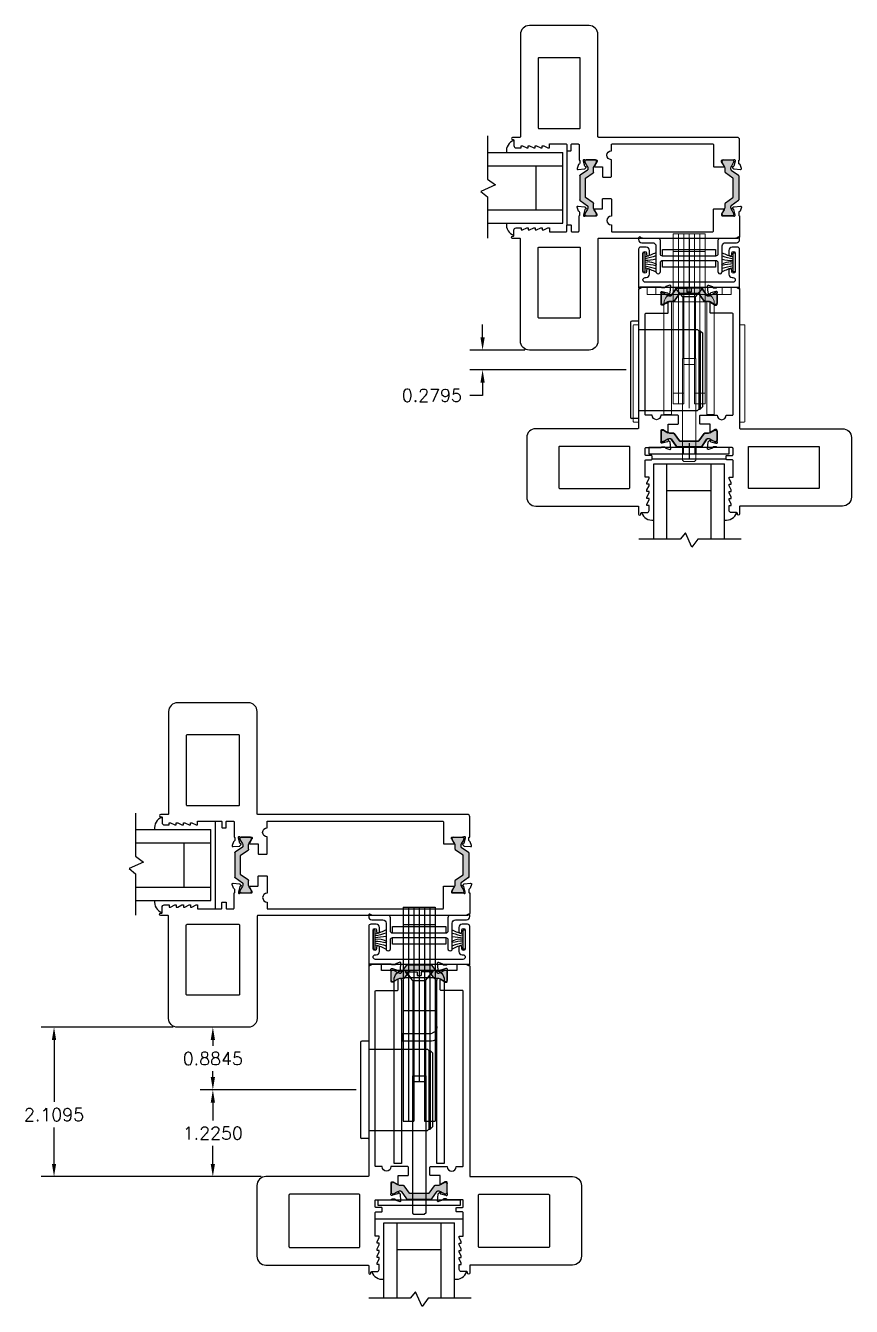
# Model space of a CAD drawing. Extents: x -60 to 43, y -8 to 33.
# Drawn here: x -59.62 to -47.96, y -3.72 to 14.36 of the extents above; entities that cross this region are included whole.
import ezdxf

# ---------------------------------------------------------------- set-up
doc = ezdxf.new("R2010")
doc.units = 0
doc.header["$LTSCALE"] = 0.25
doc.header["$MEASUREMENT"] = 0
doc.layers.get('0').update_dxf_attribs({"linetype": 'CONTINUOUS'})
doc.layers.get('DEFPOINTS').update_dxf_attribs({"color": 1, "linetype": 'CONTINUOUS'})
for name, color, linetype in [('GLASS-VINYL', 7, 'CONTINUOUS'), ('Hardware', 7, 'CONTINUOUS'), ('I-STRUT', 7, 'CONTINUOUS'), ('SEAL', 7, 'CONTINUOUS'), ('TRACK', 7, 'CONTINUOUS'), ('VENT', 5, 'CONTINUOUS')]:
    doc.layers.add(name, color=color, linetype=linetype)
doc.styles.get("Standard").update_dxf_attribs({"font": 'simplex.shx'})
doc.dimstyles.get("Standard").update_dxf_attribs({"dimtxt": 0.18, "dimasz": 0.18, "dimexe": 0.18, "dimexo": 0.0625, "dimgap": 0.09, "dimtad": 0, "dimtih": 1, "dimtoh": 1, "dimdec": 4, "dimzin": 0, "dimdsep": 46, "dimtxsty": 'Standard', "dimcen": 0.09, "dimadec": 0, "dimazin": 0, "dimtfac": 1, "dimtdec": 4, "dimtofl": 0, "dimtmove": 0, "dimatfit": 3, "dimfxl": 0, "dimtolj": 1, "dimtzin": 0, "dimarcsym": 0})

# ---------------------------------------------------------------- blocks, each defined once
blk = doc.blocks.new('*U63')
for centre, radius, start, end in [((-0.303, 1.135), 1.112, 287.4409, 295.9325), ((-0.19, 1.188), 1.16, 280.9256, 288.7507), ((-0.031, 1.124), 1.102, 273.1709, 281.1969), ((-0.031, -1.124), 1.102, 78.8031, 86.8291), ((-0.19, -1.188), 1.16, 71.2493, 79.0744), ((-0.303, -1.135), 1.112, 64.0675, 72.5591)]:
    blk.add_arc(centre, radius, start, end)
at = {"layer": 'SEAL'}
blk.add_lwpolyline([(0, -0.135), (0, 0.135), (0.03, 0.135), (0.03, -0.135)], close=True, dxfattribs=at)
at = {"layer": 'SEAL', "const_width": 0.015}
blk.add_lwpolyline([(0.03, 0, 0.219791), (0.196, 0.034)], format="xyb", dxfattribs=at)
at = {"flags": 9}
for tag, p in [('MANUFACTURER_PART_#', (0, -0.199)), ('FLEETWOOD_PART_#', (-0.001, -0.249))]:
    blk.add_attdef(tag, p, '', height=0.0312, dxfattribs=at)
blk = doc.blocks.new('24889_20mmX6mm_Std_I-Strut')
at = {"layer": 'I-STRUT'}
h = blk.add_hatch(color=256, dxfattribs=at)
h.dxf.hatch_style = 1
h.paths.add_polyline_path([(0.252, 0.109, -0.103471), (0.256, 0.112, -0.13774), (0.262, 0.114), (0.276, 0.114, -0.131652), (0.299, 0.108), (0.362, 0.072, 0.131652), (0.366, 0.071), (0.378, 0.071, 0.414214), (0.394, 0.087), (0.394, 0.22, 0.414214), (0.378, 0.236), (0.366, 0.236, 0.131652), (0.362, 0.235), (0.299, 0.199, -0.131652), (0.276, 0.193), (0.221, 0.193, 0.244698), (0.211, 0.188), (0.137, 0.082, -0.244698), (0.131, 0.079), (-0.131, 0.079, -0.244698), (-0.137, 0.082), (-0.211, 0.188, 0.244698), (-0.221, 0.193), (-0.276, 0.193, -0.131652), (-0.299, 0.199), (-0.323, 0.213), (-0.362, 0.235, 0.131652), (-0.366, 0.236), (-0.378, 0.236, 0.414214), (-0.394, 0.22), (-0.394, 0.087, 0.414214), (-0.378, 0.071), (-0.366, 0.071, 0.131652), (-0.362, 0.072), (-0.323, 0.094), (-0.299, 0.108, -0.131652), (-0.276, 0.114), (-0.262, 0.114, -0.244698), (-0.252, 0.109), (-0.179, 0.005, 0.244698), (-0.17, 0), (0.17, 0, 0.244698), (0.179, 0.005)])
for p, q in [((-0.394, 0.087), (-0.394, 0.22)), ((-0.378, 0.236), (-0.366, 0.236)), ((-0.362, 0.235), (-0.323, 0.213)), ((-0.323, 0.213), (-0.299, 0.199)), ((-0.276, 0.193), (-0.221, 0.193)), ((-0.211, 0.188), (-0.137, 0.082)), ((0.137, 0.082), (0.211, 0.188)), ((0.221, 0.193), (0.276, 0.193)), ((0.299, 0.199), (0.362, 0.235)), ((0.366, 0.236), (0.378, 0.236)), ((0.394, 0.22), (0.394, 0.087)), ((-0.366, 0.071), (-0.378, 0.071)), ((-0.323, 0.094), (-0.362, 0.072)), ((-0.299, 0.108), (-0.323, 0.094)), ((-0.262, 0.114), (-0.276, 0.114)), ((-0.179, 0.005), (-0.252, 0.109)), ((0.17, 0), (-0.17, 0)), ((-0.131, 0.079), (0.131, 0.079)), ((0.252, 0.109), (0.179, 0.005)), ((0.276, 0.114), (0.262, 0.114)), ((0.362, 0.072), (0.299, 0.108)), ((0.378, 0.071), (0.366, 0.071))]:
    blk.add_line(p, q, dxfattribs=at)
for centre, radius, start, end in [((-0.378, 0.22), 0.0157, 90, 180), ((-0.366, 0.228), 0.00827, 60, 90), ((-0.276, 0.24), 0.0472, 240, 270), ((-0.221, 0.181), 0.0118, 35, 90), ((0.221, 0.181), 0.0118, 90, 145), ((0.276, 0.24), 0.0472, 270, 300), ((0.366, 0.228), 0.00827, 90, 120), ((0.378, 0.22), 0.0157, 360, 90), ((-0.378, 0.087), 0.0157, 180, 270), ((-0.366, 0.079), 0.00827, 270, 300), ((-0.276, 0.067), 0.0472, 90, 120), ((-0.262, 0.102), 0.0118, 35, 90), ((-0.17, 0.012), 0.0118, 215, 270), ((-0.131, 0.087), 0.00787, 215, 270), ((0.131, 0.087), 0.00787, 270, 325), ((0.17, 0.012), 0.0118, 270, 325), ((0.262, 0.102), 0.0118, 121.3703, 145), ((0.262, 0.102), 0.0118, 90, 121.3703), ((0.276, 0.067), 0.0472, 60, 90), ((0.366, 0.079), 0.00827, 240, 270), ((0.378, 0.087), 0.0157, 270, 360)]:
    blk.add_arc(centre, radius, start, end, dxfattribs=at)
blk = doc.blocks.new('3779-1_HP-T_Archetype_Narrow_Lock_Stile_Component-1')
for points in [[(2.968, -1.753, 0.414214), (3.093, -1.628), (3.093, -0.185, -0.414214), (3.103, -0.175), (3.205, -0.175, 1), (3.205, -0.143), (3.195, -0.143, -0.414214), (3.185, -0.133), (3.185, -0.058, 0.414214), (3.154, -0.027), (3.085, -0.027), (3.085, -0.057), (3.065, -0.057), (3.005, -0.027), (2.985, -0.027), (2.985, -0.057), (2.965, -0.057), (2.905, -0.027), (2.885, -0.027), (2.885, -0.057), (2.865, -0.057), (2.805, -0.027), (2.785, -0.027), (2.785, -0.057), (2.765, -0.057), (2.705, -0.027), (2.685, -0.027), (2.685, -0.082), (2.449, -0.082, -0.414214), (2.439, -0.072), (2.439, 0.005, 0.414214), (2.429, 0.015), (2.387, 0.015, 0.414214), (2.377, 0.005), (2.377, -0.072, -0.414214), (2.367, -0.082), (2.277, -0.082, -0.414214), (2.267, -0.072), (2.267, 0.144, -0.414214), (2.255, 0.155), (2.255, 0.19, -0.359508), (2.265, 0.202, 0.263725), (2.274, 0.209), (2.293, 0.264), (2.293, 0.264, 0.548619), (2.281, 0.279), (2.19, 0.271, 0.176327), (2.183, 0.268), (2.169, 0.254, 0.57735), (2.172, 0.241), (2.176, 0.24, -0.267949), (2.185, 0.232), (2.204, 0.159, -0.065543), (2.204, 0.156), (2.204, 0.148, -0.6885), (2.184, 0.14, 0.213422), (2.175, 0.144), (2.023, 0.144, -0.414214), (2.011, 0.155), (2.011, 0.164, -0.137872), (2.013, 0.17), (2.049, 0.229, 0.585524), (2.042, 0.241), (1.94, 0.241, -0.414214), (1.935, 0.246), (1.935, 0.377, 0.414214), (1.925, 0.387), (1.82, 0.387, 0.414214), (1.81, 0.377), (1.81, 0.14, -1), (1.81, 0.015), (1.81, -0.072, -0.414214), (1.8, -0.082), (0.38, -0.082, -0.406968), (0.37, -0.072), (0.37, 0.231, 0.414214), (0.36, 0.241), (0.225, 0.241, 0.585524), (0.218, 0.229), (0.254, 0.17, -0.137872), (0.256, 0.164), (0.256, 0.155, -0.414214), (0.244, 0.144), (0.092, 0.144, 0.213422), (0.083, 0.14, -0.6885), (0.063, 0.148), (0.063, 0.156, -0.065543), (0.063, 0.159), (0.082, 0.232, -0.267949), (0.091, 0.24), (0.095, 0.241, 0.57735), (0.098, 0.254), (0.084, 0.268, 0.176327), (0.077, 0.271), (-0.014, 0.279, 0.548619), (-0.026, 0.264), (-0.026, 0.264), (-0.007, 0.209, 0.263725), (0.002, 0.202, -0.359508), (0.012, 0.19), (0.012, 0.155, -0.414214), (0, 0.144), (0, -0.144, 0.414214), (0.031, -0.175), (1.99, -0.175, -0.414214), (2, -0.185), (2, -1.628, 0.414214), (2.125, -1.753)], [(2.25, -0.31), (2.25, -1.29, 0.414214), (2.26, -1.3), (2.833, -1.3, 0.414214), (2.843, -1.29), (2.843, -0.31, 0.414214), (2.833, -0.3), (2.26, -0.3, 0.414214)]]:
    blk.add_lwpolyline(points, format="xyb", close=True)
blk = doc.blocks.new('3779-HP2-T-Archetype_Narrow_Lock_Stile')
at = {"xscale": -1, "rotation": 180}
blk.add_blockref('3779-1_HP-T_Archetype_Narrow_Lock_Stile_Component-1', (0.058, 0.538), dxfattribs=at)
blk.add_blockref('3779-1_HP-T_Archetype_Narrow_Lock_Stile_Component-1', (0.058, -0.538))
at = {"layer": 'I-STRUT', "rotation": 270}
blk.add_blockref('24889_20mmX6mm_Std_I-Strut', (0.07, 0), dxfattribs=at)
at = {"layer": 'I-STRUT', "xscale": -1, "rotation": 90}
blk.add_blockref('24889_20mmX6mm_Std_I-Strut', (2.313, 0), dxfattribs=at)
blk = doc.blocks.new('HP2-T-Archetype-Narrow-Lock-Stile')
at = {"color": 7, "linetype": 'Continuous', "lineweight": 15}
for p, q in [((0.806, 0.778), (0.806, 0.723)), ((0.931, 0.788), (0.816, 0.788)), ((2.056, 0.788), (0.931, 0.788)), ((2.171, 0.788), (2.056, 0.788)), ((2.181, 0.778), (2.181, 0.723)), ((0.273, 0.594), (0.378, 0.594)), ((0.273, 0.469), (0.273, 0.594)), ((0.378, 0.594), (0.378, 0.469)), ((0.378, 0.469), (0.273, 0.469)), ((0.273, -0.469), (0.273, 0.469)), ((0.378, -0.469), (0.378, 0.469)), ((-0.479, 0.225), (-0.479, -0.225)), ((-0.479, 0.225), (1.921, 0.225)), ((-0.229, -0.225), (-0.229, 0.225)), ((0.483, -0.237), (0.483, 0.236)), ((2.073, 0.355), (0.497, 0.355)), ((0.497, 0.25), (2.073, 0.25)), ((2.059, 0.25), (1.659, 0.25)), ((1.771, 0.225), (1.771, 0.075)), ((1.921, 0.225), (1.921, 0.075)), ((2.073, 0.25), (2.073, 0.355)), ((1.921, 0.15), (-0.479, 0.15)), ((1.921, 0.075), (-0.479, 0.075)), ((0.412, 0.089), (1.282, 0.089)), ((1.369, 0.075), (1.369, -0.075)), ((1.369, 0), (-0.479, 0)), ((-0.479, -0.075), (1.921, -0.075)), ((-0.479, -0.15), (1.921, -0.15)), ((0.019, 0), (1.985, 0)), ((0.412, -0.089), (1.282, -0.089)), ((1.771, -0.075), (1.771, -0.225)), ((1.921, -0.075), (1.921, -0.225)), ((1.921, -0.225), (-0.479, -0.225)), ((2.073, -0.25), (0.497, -0.25)), ((0.497, -0.355), (2.073, -0.355)), ((2.059, -0.25), (1.659, -0.25)), ((2.073, -0.25), (2.073, -0.355)), ((0.273, -0.469), (0.378, -0.469)), ((0.273, -0.594), (0.273, -0.469)), ((0.378, -0.469), (0.378, -0.594)), ((0.378, -0.594), (0.273, -0.594)), ((0.806, -0.778), (0.806, -0.723)), ((2.181, -0.778), (2.181, -0.723)), ((0.931, -0.788), (0.816, -0.788)), ((2.056, -0.788), (0.931, -0.788)), ((2.171, -0.788), (2.056, -0.788))]:
    blk.add_line(p, q, dxfattribs=at)
at = {"color": 7, "ltscale": 0.5}
for p, q in [((0.366, 0.125), (0.273, 0.205)), ((2.54, 0.095), (2.63, 0.095)), ((2.555, 0.08), (2.54, 0.095)), ((2.615, 0.08), (2.555, 0.08)), ((2.615, 0.08), (2.63, 0.095)), ((0.273, -0.206), (0.366, -0.125)), ((2.54, -0.095), (2.555, -0.08)), ((2.54, -0.095), (2.63, -0.095)), ((2.555, -0.08), (2.615, -0.08)), ((2.63, -0.095), (2.615, -0.08))]:
    blk.add_line(p, q, dxfattribs=at)
at = {"color": 7}
for p, q in [((0.412, 0.089), (0.291, 0.192)), ((0.291, 0.192), (0.291, 0.03)), ((0.291, 0.03), (0.344, 0.03)), ((0.344, -0.03), (0.344, 0.03)), ((0.412, -0.089), (0.412, 0.089)), ((-0.414, 0), (0.273, 0)), ((0.291, -0.193), (0.291, -0.03)), ((0.291, -0.03), (0.344, -0.03)), ((0.412, -0.089), (0.291, -0.193))]:
    blk.add_line(p, q, dxfattribs=at)
at = {"color": 7, "ltscale": 0.3}
blk.add_line((2.48, 0), (2.69, 0), dxfattribs=at)
at = {"color": 7}
blk.add_lwpolyline([(2.54, 0.568), (2.63, 0.568), (2.63, -0.568), (2.54, -0.568)], close=True, dxfattribs=at)
at = {"color": 7, "linetype": 'Continuous', "lineweight": 15}
blk.add_lwpolyline([(2.717, -0.093), (1.282, -0.093), (1.282, 0.093), (2.717, 0.093), (2.735, 0.075), (2.735, -0.075)], close=True, dxfattribs=at)
for centre, radius, start, end in [((0.816, 0.778), 0.01, 90, 180), ((2.171, 0.778), 0.01, 0, 90), ((0.816, 0.723), 0.01, 180, 270), ((2.171, 0.723), 0.01, 270, 0), ((0.497, 0.236), 0.118, 90, 180), ((0.497, 0.236), 0.0135, 90, 180), ((0.497, -0.237), 0.119, 180, 270), ((0.497, -0.237), 0.0135, 180, 270), ((0.816, -0.723), 0.01, 90, 180), ((2.171, -0.723), 0.01, 0, 90), ((0.816, -0.778), 0.01, 180, 270), ((2.171, -0.778), 0.01, 270, 0)]:
    blk.add_arc(centre, radius, start, end, dxfattribs=at)
blk.add_blockref('3779-HP2-T-Archetype_Narrow_Lock_Stile', (0.216, 0))
at = {"layer": 'I-STRUT', "xscale": -1, "rotation": 270}
blk.add_blockref('24889_20mmX6mm_Std_I-Strut', (0.285, 0), dxfattribs=at)
at = {"layer": 'I-STRUT', "rotation": 90.00000000000001}
blk.add_blockref('24889_20mmX6mm_Std_I-Strut', (2.528, 0), dxfattribs=at)
blk = doc.blocks.new('Archetype_Latch_Thermal')
at = {"layer": 'Hardware'}
for p, q in [((-0.815, 0.225), (2.204, 0.225)), ((-0.815, 0.225), (-0.815, -0.225)), ((-0.565, -0.225), (-0.565, 0.225)), ((0.096, 0.193), (0.096, 0.03)), ((0.217, 0.089), (0.096, 0.193)), ((0.183, -0.22), (0.183, 0.22)), ((2.803, 0.355), (0.213, 0.355)), ((0.213, 0.25), (2.803, 0.25)), ((0.647, -0.225), (0.647, 0.225)), ((1.078, 0.235), (0.973, 0.235)), ((0.973, -0.145), (0.973, 0.235)), ((1.078, -0.145), (1.078, 0.235)), ((2.204, 0.225), (2.204, 0.075)), ((2.803, 0.25), (2.803, 0.355)), ((-0.815, 0.15), (2.204, 0.15)), ((-0.815, 0.075), (2.204, 0.075)), ((-0.815, 0), (1.652, 0)), ((0.096, 0.03), (0.149, 0.03)), ((0.149, 0.03), (0.149, -0.03)), ((0.217, 0.089), (1.565, 0.089)), ((0.217, 0.089), (0.217, -0.089)), ((1.565, 0.093), (3.503, 0.093)), ((1.565, 0.093), (1.565, -0.093)), ((1.652, -0.075), (1.652, 0.075)), ((3.503, 0.093), (3.521, 0.075)), ((3.521, 0.075), (3.521, -0.075)), ((-0.815, -0.075), (2.204, -0.075)), ((-0.815, -0.15), (2.204, -0.15)), ((0.096, -0.192), (0.096, -0.03)), ((0.096, -0.03), (0.149, -0.03)), ((0.217, -0.089), (0.096, -0.192)), ((0.217, -0.089), (1.565, -0.089)), ((1.565, -0.093), (3.503, -0.093)), ((2.204, -0.075), (2.204, -0.225)), ((3.503, -0.093), (3.521, -0.075)), ((-0.815, -0.225), (2.204, -0.225)), ((2.803, -0.25), (0.213, -0.25)), ((0.213, -0.355), (2.803, -0.355)), ((2.803, -0.355), (2.803, -0.25))]:
    blk.add_line(p, q, dxfattribs=at)
at = {"layer": 'Hardware', "ltscale": 0.5}
for p, q in [((0.078, 0.206), (0.171, 0.125)), ((0.171, -0.125), (0.078, -0.205))]:
    blk.add_line(p, q, dxfattribs=at)
at = {"layer": 'Hardware', "ltscale": 0.3}
blk.add_line((0.217, 0), (0.852, 0), dxfattribs=at)
at = {"layer": 'Hardware'}
for points in [[(3.315, -0.58), (3.395, -0.58), (3.395, 0.58), (3.315, 0.58)], [(0.078, 0.531), (-0.012, 0.531), (-0.012, -0.531), (0.078, -0.531)]]:
    blk.add_lwpolyline(points, close=True, dxfattribs=at)
for centre, radius, start, end in [((0.213, 0.22), 0.135, 90, 180), ((0.213, 0.22), 0.03, 90, 180), ((0.868, -0.145), 0.105, 270, 360), ((0.868, -0.145), 0.21, 330, 360), ((0.213, -0.22), 0.135, 180, 270), ((0.213, -0.22), 0.03, 180, 270)]:
    blk.add_arc(centre, radius, start, end, dxfattribs=at)
blk = doc.blocks.new('HP2-T-Archetype-Lock-Stile')
for points in [[(4.398, 2.291, -0.414214), (4.523, 2.166), (4.523, 0.723, 0.414214), (4.533, 0.713), (4.635, 0.713, -1), (4.635, 0.681), (4.625, 0.681, 0.414214), (4.615, 0.671), (4.615, 0.596, -0.414214), (4.584, 0.565), (4.515, 0.565), (4.515, 0.595), (4.495, 0.595), (4.435, 0.565), (4.415, 0.565), (4.415, 0.595), (4.395, 0.595), (4.335, 0.565), (4.315, 0.565), (4.315, 0.595), (4.295, 0.595), (4.235, 0.565), (4.215, 0.565), (4.215, 0.595), (4.195, 0.595), (4.135, 0.565), (4.115, 0.565), (4.115, 0.62), (3.782, 0.62, 0.414214), (3.772, 0.61), (3.772, 0.533, -0.414214), (3.762, 0.523), (3.72, 0.523, -0.414214), (3.71, 0.533), (3.71, 0.61, 0.414214), (3.7, 0.62), (3.61, 0.62, 0.414214), (3.6, 0.61), (3.6, 0.394, 0.414214), (3.589, 0.382), (3.589, 0.348, 0.359508), (3.598, 0.336, -0.263725), (3.607, 0.329), (3.627, 0.274), (3.627, 0.274, -0.548619), (3.615, 0.258), (3.523, 0.266, -0.176327), (3.516, 0.27), (3.502, 0.284, -0.57735), (3.505, 0.297), (3.51, 0.298, 0.267949), (3.518, 0.306), (3.537, 0.378, 0.065543), (3.538, 0.381), (3.538, 0.39, 0.6885), (3.517, 0.398, -0.213422), (3.509, 0.394), (3.356, 0.394, 0.414214), (3.345, 0.382), (3.345, 0.374, 0.137872), (3.346, 0.368), (3.382, 0.309, -0.585524), (3.376, 0.297), (3.263, 0.297, 0.414214), (3.258, 0.292), (3.258, 0.161, -0.414214), (3.248, 0.151), (3.143, 0.151, -0.414214), (3.133, 0.161), (3.133, 0.398, 1), (3.133, 0.523), (3.133, 0.61, 0.414214), (3.123, 0.62), (0.653, 0.62, 0.406968), (0.643, 0.61), (0.643, 0.307, -0.414214), (0.633, 0.297), (0.498, 0.297, -0.585524), (0.491, 0.309), (0.527, 0.368, 0.137872), (0.529, 0.374), (0.529, 0.382, 0.414214), (0.517, 0.394), (0.365, 0.394, -0.213422), (0.356, 0.398, 0.6885), (0.336, 0.39), (0.336, 0.381, 0.065543), (0.336, 0.378), (0.356, 0.306, 0.267949), (0.364, 0.298), (0.368, 0.297, -0.57735), (0.372, 0.284), (0.358, 0.27, -0.176327), (0.351, 0.266), (0.259, 0.258, -0.548619), (0.247, 0.274), (0.247, 0.274), (0.267, 0.329, -0.263725), (0.276, 0.336, 0.359508), (0.285, 0.348), (0.285, 0.382, 0.414214), (0.273, 0.394), (0.273, 0.682, -0.414214), (0.305, 0.713), (3.263, 0.713, 0.414214), (3.273, 0.723), (3.273, 2.166, -0.414214), (3.398, 2.291)], [(3.523, 0.848), (3.523, 1.828, -0.414214), (3.533, 1.838), (4.263, 1.838, -0.414214), (4.273, 1.828), (4.273, 0.848, -0.414214), (4.263, 0.838), (3.533, 0.838, -0.414214)], [(4.398, -2.291, 0.414214), (4.523, -2.166), (4.523, -0.723, -0.414214), (4.533, -0.713), (4.635, -0.713, 1), (4.635, -0.681), (4.625, -0.681, -0.414214), (4.615, -0.671), (4.615, -0.596, 0.414214), (4.584, -0.565), (4.515, -0.565), (4.515, -0.595), (4.495, -0.595), (4.435, -0.565), (4.415, -0.565), (4.415, -0.595), (4.395, -0.595), (4.335, -0.565), (4.315, -0.565), (4.315, -0.595), (4.295, -0.595), (4.235, -0.565), (4.215, -0.565), (4.215, -0.595), (4.195, -0.595), (4.135, -0.565), (4.115, -0.565), (4.115, -0.62), (3.782, -0.62, -0.414214), (3.772, -0.61), (3.772, -0.533, 0.414214), (3.762, -0.523), (3.72, -0.523, 0.414214), (3.71, -0.533), (3.71, -0.61, -0.414214), (3.7, -0.62), (3.61, -0.62, -0.414214), (3.6, -0.61), (3.6, -0.394, -0.414214), (3.589, -0.382), (3.589, -0.348, -0.359508), (3.598, -0.336, 0.263725), (3.607, -0.329), (3.627, -0.274), (3.627, -0.274, 0.548619), (3.615, -0.258), (3.523, -0.266, 0.176327), (3.516, -0.27), (3.502, -0.284, 0.57735), (3.505, -0.297), (3.51, -0.298, -0.267949), (3.518, -0.306), (3.537, -0.378, -0.065543), (3.538, -0.381), (3.538, -0.39, -0.6885), (3.517, -0.398, 0.213422), (3.509, -0.394), (3.356, -0.394, -0.414214), (3.345, -0.382), (3.345, -0.374, -0.137872), (3.346, -0.368), (3.382, -0.309, 0.585524), (3.376, -0.297), (3.263, -0.297, -0.414214), (3.258, -0.292), (3.258, -0.16, 0.414214), (3.248, -0.15), (3.143, -0.15, 0.414214), (3.133, -0.16), (3.133, -0.397, -1), (3.133, -0.522), (3.133, -0.61, -0.414214), (3.123, -0.62), (0.653, -0.62, -0.406968), (0.643, -0.61), (0.643, -0.307, 0.414214), (0.633, -0.297), (0.498, -0.297, 0.585524), (0.491, -0.309), (0.527, -0.368, -0.137872), (0.529, -0.374), (0.529, -0.382, -0.414214), (0.517, -0.394), (0.365, -0.394, 0.213422), (0.356, -0.398, -0.6885), (0.336, -0.39), (0.336, -0.381, -0.065543), (0.336, -0.378), (0.356, -0.306, -0.267949), (0.364, -0.298), (0.368, -0.297, 0.57735), (0.372, -0.284), (0.358, -0.27, 0.176327), (0.351, -0.266), (0.259, -0.258, 0.548619), (0.247, -0.274), (0.247, -0.274), (0.267, -0.329, 0.263725), (0.276, -0.336, -0.359508), (0.285, -0.348), (0.285, -0.382, -0.414214), (0.273, -0.394), (0.273, -0.682, 0.414214), (0.305, -0.713), (3.263, -0.713, -0.414214), (3.273, -0.723), (3.273, -2.166, 0.414214), (3.398, -2.291)], [(3.523, -0.848), (3.523, -1.828, 0.414214), (3.533, -1.838), (4.263, -1.838, 0.414214), (4.273, -1.828), (4.273, -0.848, 0.414214), (4.263, -0.838), (3.533, -0.838, 0.414214)]]:
    blk.add_lwpolyline(points, format="xyb", close=True)
blk.add_blockref('Archetype_Latch_Thermal', (0.285, 0))
at = {"layer": 'I-STRUT', "xscale": -1, "rotation": 270}
blk.add_blockref('24889_20mmX6mm_Std_I-Strut', (0.285, 0), dxfattribs=at)
at = {"layer": 'I-STRUT', "rotation": 90.00000000000001}
blk.add_blockref('24889_20mmX6mm_Std_I-Strut', (3.59, 0), dxfattribs=at)
blk = doc.blocks.new('3781-1_HP-T_Archetype_Lock_Stile_Component-1')
for points in [[(-4.125, 1.753, 0.414214), (-4.25, 1.628), (-4.25, 0.185, -0.414214), (-4.26, 0.175), (-4.362, 0.175, 1), (-4.362, 0.143), (-4.352, 0.143, -0.414214), (-4.342, 0.133), (-4.342, 0.058, 0.414214), (-4.311, 0.027), (-4.242, 0.027), (-4.242, 0.057), (-4.222, 0.057), (-4.162, 0.027), (-4.142, 0.027), (-4.142, 0.057), (-4.122, 0.057), (-4.062, 0.027), (-4.042, 0.027), (-4.042, 0.057), (-4.022, 0.057), (-3.962, 0.027), (-3.942, 0.027), (-3.942, 0.057), (-3.922, 0.057), (-3.862, 0.027), (-3.842, 0.027), (-3.842, 0.082), (-3.509, 0.082, -0.414214), (-3.499, 0.072), (-3.499, -0.005, 0.414214), (-3.489, -0.015), (-3.447, -0.015, 0.414214), (-3.437, -0.005), (-3.437, 0.072, -0.414214), (-3.427, 0.082), (-3.337, 0.082, -0.414214), (-3.327, 0.072), (-3.327, -0.144, -0.414214), (-3.315, -0.155), (-3.315, -0.19, -0.359508), (-3.325, -0.202, 0.263725), (-3.334, -0.209), (-3.353, -0.264), (-3.353, -0.264, 0.548619), (-3.341, -0.279), (-3.25, -0.271, 0.176327), (-3.243, -0.268), (-3.229, -0.254, 0.57735), (-3.232, -0.241), (-3.236, -0.24, -0.267949), (-3.245, -0.232), (-3.264, -0.159, -0.065543), (-3.264, -0.156), (-3.264, -0.148, -0.6885), (-3.244, -0.14, 0.213422), (-3.235, -0.144), (-3.083, -0.144, -0.414214), (-3.071, -0.155), (-3.071, -0.164, -0.137872), (-3.073, -0.17), (-3.109, -0.229, 0.585524), (-3.102, -0.241), (-2.99, -0.241, -0.414214), (-2.985, -0.246), (-2.985, -0.377, 0.414214), (-2.975, -0.387), (-2.87, -0.387, 0.414214), (-2.86, -0.377), (-2.86, -0.14, -1), (-2.86, -0.015), (-2.86, 0.072, -0.414214), (-2.85, 0.082), (-0.38, 0.082, -0.406968), (-0.37, 0.072), (-0.37, -0.231, 0.414214), (-0.36, -0.241), (-0.225, -0.241, 0.585524), (-0.218, -0.229), (-0.254, -0.17, -0.137872), (-0.256, -0.164), (-0.256, -0.155, -0.414214), (-0.244, -0.144), (-0.092, -0.144, 0.213422), (-0.083, -0.14, -0.6885), (-0.063, -0.148), (-0.063, -0.156, -0.065543), (-0.063, -0.159), (-0.082, -0.232, -0.267949), (-0.091, -0.24), (-0.095, -0.241, 0.57735), (-0.098, -0.254), (-0.084, -0.268, 0.176327), (-0.077, -0.271), (0.014, -0.279, 0.548619), (0.026, -0.264), (0.026, -0.264), (0.007, -0.209, 0.263725), (-0.002, -0.202, -0.359508), (-0.012, -0.19), (-0.012, -0.155, -0.414214), (0, -0.144), (0, 0.144, 0.414214), (-0.031, 0.175), (-2.99, 0.175, -0.414214), (-3, 0.185), (-3, 1.628, 0.414214), (-3.125, 1.753)], [(-3.25, 0.31), (-3.25, 1.29, 0.414214), (-3.26, 1.3), (-3.99, 1.3, 0.414214), (-4, 1.29), (-4, 0.31, 0.414214), (-3.99, 0.3), (-3.26, 0.3, 0.414214)]]:
    blk.add_lwpolyline(points, format="xyb", close=True)
blk = doc.blocks.new('3781-HP2-T-Archetype_Lock_Stile')
at = {"xscale": -1}
blk.add_blockref('3781-1_HP-T_Archetype_Lock_Stile_Component-1', (0.058, 0.538), dxfattribs=at)
for name, p, rotation in [('24889_20mmX6mm_Std_I-Strut', (0.07, 0), 270), ('3781-1_HP-T_Archetype_Lock_Stile_Component-1', (0.058, -0.538), 180)]:
    blk.add_blockref(name, p, dxfattribs=dict(rotation=rotation))
at = {"xscale": -1, "rotation": 90}
blk.add_blockref('24889_20mmX6mm_Std_I-Strut', (3.373, 0), dxfattribs=at)
blk = doc.blocks.new('Yoke Strike Plate')
for points in [[(-0.094, -0.375), (-0.094, 0.375), (0, 0.375), (0, -0.375)], [(0.062, -0.375), (0.062, 0.375), (0.156, 0.375), (0.156, -0.375)]]:
    blk.add_lwpolyline(points, close=True)
blk = doc.blocks.new('*D112')
at = {"layer": 'DEFPOINTS', "color": 0}
for p in [(-56.978, 0.219), (-56.979, -0.666), (-54.894, -0.666)]:
    blk.add_point(p, dxfattribs=at)
at = {"layer": 'TRACK', "color": 0, "lineweight": -2}
for p, q in [((-57.041, 0.219), (-57.159, 0.219)), ((-56.979, 0.039), (-56.979, -0.044)), ((-56.979, -0.486), (-56.979, -0.404)), ((-54.957, -0.666), (-57.159, -0.666))]:
    blk.add_line(p, q, dxfattribs=at)
at = {"layer": 'TRACK', "color": 0}
for points in [[(-57.009, 0.039), (-56.949, 0.039), (-56.979, 0.219)], [(-57.009, -0.486), (-56.949, -0.486), (-56.979, -0.666)]]:
    blk.add_solid(points, dxfattribs=at)
at = {"layer": 'TRACK', "color": 0, "insert": (-56.979, -0.224), "char_height": 0.18, "attachment_point": 5}
blk.add_mtext('\\A1;0.8845', dxfattribs=at)
blk = doc.blocks.new('*D113')
at = {"layer": 'DEFPOINTS', "color": 0}
for p in [(-57.478, 0.219), (-59.221, -1.891), (-56.232, -1.891)]:
    blk.add_point(p, dxfattribs=at)
at = {"layer": 'TRACK', "color": 0, "lineweight": -2}
for p, q in [((-57.541, 0.219), (-59.401, 0.219)), ((-59.221, 0.039), (-59.221, -0.836)), ((-59.221, -1.711), (-59.221, -1.196)), ((-56.295, -1.891), (-59.401, -1.891))]:
    blk.add_line(p, q, dxfattribs=at)
at = {"layer": 'TRACK', "color": 0}
for points in [[(-59.251, 0.039), (-59.191, 0.039), (-59.221, 0.219)], [(-59.251, -1.711), (-59.191, -1.711), (-59.221, -1.891)]]:
    blk.add_solid(points, dxfattribs=at)
at = {"layer": 'TRACK', "color": 0, "insert": (-59.221, -1.016), "char_height": 0.18, "attachment_point": 5}
blk.add_mtext('\\A1;2.1095', dxfattribs=at)
blk = doc.blocks.new('*D114')
at = {"layer": 'DEFPOINTS', "color": 0}
for p in [(-52.511, 9.78), (-53.171, 9.501), (-51.084, 9.501)]:
    blk.add_point(p, dxfattribs=at)
at = {"layer": 'TRACK', "color": 0, "lineweight": -2}
for p, q in [((-53.171, 9.96), (-53.171, 10.14)), ((-52.573, 9.78), (-53.351, 9.78)), ((-51.146, 9.501), (-53.351, 9.501)), ((-53.171, 9.321), (-53.171, 9.141)), ((-53.171, 9.141), (-53.351, 9.141))]:
    blk.add_line(p, q, dxfattribs=at)
at = {"layer": 'TRACK', "color": 0}
for points in [[(-53.201, 9.96), (-53.141, 9.96), (-53.171, 9.78)], [(-53.201, 9.321), (-53.141, 9.321), (-53.171, 9.501)]]:
    blk.add_solid(points, dxfattribs=at)
at = {"layer": 'TRACK', "color": 0, "insert": (-53.887, 9.141), "char_height": 0.18, "attachment_point": 5}
blk.add_mtext('\\A1;0.2795', dxfattribs=at)
blk = doc.blocks.new('*D115')
at = {"layer": 'DEFPOINTS', "color": 0}
for p in [(-56.979, -0.666), (-54.894, -0.666), (-56.232, -1.891)]:
    blk.add_point(p, dxfattribs=at)
at = {"layer": 'TRACK', "color": 0, "lineweight": -2}
for p, q in [((-54.957, -0.666), (-57.159, -0.666)), ((-56.979, -0.846), (-56.979, -1.098)), ((-56.979, -1.711), (-56.979, -1.458)), ((-56.295, -1.891), (-57.159, -1.891))]:
    blk.add_line(p, q, dxfattribs=at)
at = {"layer": 'TRACK', "color": 0}
for points in [[(-57.009, -0.846), (-56.949, -0.846), (-56.979, -0.666)], [(-57.009, -1.711), (-56.949, -1.711), (-56.979, -1.891)]]:
    blk.add_solid(points, dxfattribs=at)
at = {"layer": 'TRACK', "color": 0, "insert": (-56.979, -1.278), "char_height": 0.18, "attachment_point": 5}
blk.add_mtext('\\A1;1.2250', dxfattribs=at)

msp = doc.modelspace()

# ---------------------------------------------------------------- linework, layer by layer
for p, q in [((-51.08356, 10.16845), (-51.08356, 8.83345)), ((-50.97356, 10.18845), (-51.06356, 10.18845)), ((-50.96856, 10.18345), (-50.96856, 8.81845)), ((-50.96856, 10.07345), (-50.13756, 10.07345)), ((-50.11856, 10.05445), (-50.13756, 10.07345)), ((-50.11856, 10.05445), (-50.11856, 8.94745)), ((-50.11856, 10.05445), (-50.09856, 10.05445)), ((-50.09856, 10.05445), (-50.09856, 8.94745)), ((-50.09856, 10.05445), (-50.06856, 10.02445)), ((-50.06856, 10.02445), (-50.06856, 8.97745)), ((-50.96856, 8.92845), (-50.13756, 8.92845)), ((-50.11856, 8.94745), (-50.13756, 8.92845)), ((-50.11856, 8.94745), (-50.09856, 8.94745)), ((-50.09856, 8.94745), (-50.06856, 8.97745)), ((-50.97356, 8.81345), (-51.06356, 8.81345)), ((-54.8941, 0.00167), (-54.8941, -1.33333)), ((-54.7841, 0.02167), (-54.8741, 0.02167)), ((-54.7791, 0.01667), (-54.7791, -1.34833)), ((-54.7791, -0.09333), (-53.9481, -0.09333)), ((-53.9291, -0.11233), (-53.9481, -0.09333)), ((-53.9291, -0.11233), (-53.9291, -1.21933)), ((-53.9291, -0.11233), (-53.9091, -0.11233)), ((-53.9091, -0.11233), (-53.9091, -1.21933)), ((-53.9091, -0.11233), (-53.8791, -0.14233)), ((-53.8791, -0.14233), (-53.8791, -1.18933)), ((-54.7791, -1.23833), (-53.9481, -1.23833)), ((-53.9291, -1.21933), (-53.9481, -1.23833)), ((-53.9291, -1.21933), (-53.9091, -1.21933)), ((-53.9091, -1.21933), (-53.8791, -1.18933)), ((-54.7841, -1.35333), (-54.8741, -1.35333))]:
    msp.add_line(p, q)
at = {"color": 5}
for points in [[(-49.78756, 10.88945), (-49.78756, 11.25045, -0.41421356), (-49.74156, 11.29645), (-49.58856, 11.29645, 0.41421356), (-49.54256, 11.34245), (-49.54256, 11.36345, 0.65093753), (-49.56764, 11.37456, -0.18645156), (-49.60932, 11.35845), (-49.81856, 11.35845, 0.41421356), (-49.84956, 11.32745), (-49.84956, 11.13945, -0.41421356), (-49.88056, 11.10845), (-50.63056, 11.10845, -0.41421356), (-50.66156, 11.13945), (-50.66156, 11.32745, 0.41421356), (-50.69256, 11.35845), (-50.90179, 11.35845, -0.18645156), (-50.94347, 11.37456, 0.65093753), (-50.96856, 11.36345), (-50.96856, 11.34245, 0.41421356), (-50.92256, 11.29645), (-50.76956, 11.29645, -0.41421356), (-50.72356, 11.25045), (-50.72356, 10.88945, 1.00000653), (-50.66156, 10.88945), (-50.66156, 11.01545, -0.41421356), (-50.63056, 11.04645), (-49.88056, 11.04645, -0.41421356), (-49.84956, 11.01545), (-49.84956, 10.88945, 1.00000653)], [(-53.5981, 1.32767), (-53.5981, 1.68867, -0.41421356), (-53.5521, 1.73467), (-53.3991, 1.73467, 0.41421356), (-53.3531, 1.78067), (-53.3531, 1.80167, 0.65093753), (-53.37818, 1.81277, -0.18645156), (-53.41987, 1.79667), (-53.6291, 1.79667, 0.41421356), (-53.6601, 1.76567), (-53.6601, 1.57767, -0.41421356), (-53.6911, 1.54667), (-54.4411, 1.54667, -0.41421356), (-54.4721, 1.57767), (-54.4721, 1.76567, 0.41421356), (-54.5031, 1.79667), (-54.71233, 1.79667, -0.18645156), (-54.75401, 1.81277, 0.65093753), (-54.7791, 1.80167), (-54.7791, 1.78067, 0.41421356), (-54.7331, 1.73467), (-54.5801, 1.73467, -0.41421356), (-54.5341, 1.68867), (-54.5341, 1.32767, 1.00000653), (-54.4721, 1.32767), (-54.4721, 1.45367, -0.41421356), (-54.4411, 1.48467), (-53.6911, 1.48467, -0.41421356), (-53.6601, 1.45367), (-53.6601, 1.32767, 1.00000653)]]:
    msp.add_lwpolyline(points, format="xyb", close=True, dxfattribs=at)
for points in [[(-50.90656, 10.88995), (-50.90656, 11.14995, -1), (-50.85656, 11.14995), (-50.85656, 11.12995, 1.00000878), (-50.81656, 11.12995), (-50.81656, 11.18895, 0.41421356), (-50.86256, 11.23495), (-50.93756, 11.23495, 0.41421356), (-50.96856, 11.20395), (-50.96856, 10.66595, 0.65093753), (-50.94347, 10.65485, -0.18645156), (-50.90179, 10.67095), (-50.25556, 10.67095), (-49.60932, 10.67095, -0.18645156), (-49.56764, 10.65485, 0.65093753), (-49.54256, 10.66595), (-49.54256, 11.20395, 0.41421356), (-49.57356, 11.23495), (-49.64856, 11.23495, 0.41421356), (-49.69456, 11.18895), (-49.69456, 11.12995, 1.00000878), (-49.65456, 11.12995), (-49.65456, 11.14995, -1), (-49.60456, 11.14995), (-49.60456, 10.88995, -1), (-49.65456, 10.88995), (-49.65456, 10.90995, 1.00000878), (-49.69456, 10.90995), (-49.69456, 10.85095, 0.41421356), (-49.64856, 10.80495), (-49.63756, 10.80495, -1), (-49.63756, 10.73895), (-50.87356, 10.73895, -1), (-50.87356, 10.80495), (-50.86256, 10.80495, 0.41421356), (-50.81656, 10.85095), (-50.81656, 10.90995, 1.00000878), (-50.85656, 10.90995), (-50.85656, 10.88995, -1), (-50.90656, 10.88995)], [(-54.7171, 1.32817), (-54.7171, 1.58817, -1), (-54.6671, 1.58817), (-54.6671, 1.56817, 1.00000878), (-54.6271, 1.56817), (-54.6271, 1.62717, 0.41421356), (-54.6731, 1.67317), (-54.7481, 1.67317, 0.41421356), (-54.7791, 1.64217), (-54.7791, 1.10417, 0.65093753), (-54.75401, 1.09306, -0.18645156), (-54.71233, 1.10917), (-54.0661, 1.10917), (-53.41987, 1.10917, -0.18645156), (-53.37818, 1.09306, 0.65093753), (-53.3531, 1.10417), (-53.3531, 1.64217, 0.41421356), (-53.3841, 1.67317), (-53.4591, 1.67317, 0.41421356), (-53.5051, 1.62717), (-53.5051, 1.56817, 1.00000878), (-53.4651, 1.56817), (-53.4651, 1.58817, -1), (-53.4151, 1.58817), (-53.4151, 1.32817, -1), (-53.4651, 1.32817), (-53.4651, 1.34817, 1.00000878), (-53.5051, 1.34817), (-53.5051, 1.28917, 0.41421356), (-53.4591, 1.24317), (-53.4481, 1.24317, -1), (-53.4481, 1.17717), (-54.6841, 1.17717, -1), (-54.6841, 1.24317), (-54.6731, 1.24317, 0.41421356), (-54.6271, 1.28917), (-54.6271, 1.34817, 1.00000878), (-54.6671, 1.34817), (-54.6671, 1.32817, -1), (-54.7171, 1.32817)]]:
    msp.add_lwpolyline(points, format="xyb", dxfattribs=at)
for centre, radius, start, end in [((-51.06356, 10.16845), 0.02, 90, 180), ((-50.97356, 10.18345), 0.005, 0, 90), ((-51.06356, 8.83345), 0.02, 180, 270), ((-50.97356, 8.81845), 0.005, 270, 0), ((-54.8741, 0.00167), 0.02, 90, 180), ((-54.7841, 0.01667), 0.005, 0, 90), ((-54.8741, -1.33333), 0.02, 180, 270), ((-54.7841, -1.34833), 0.005, 270, 0)]:
    msp.add_arc(centre, radius, start, end)
at = {"layer": 'GLASS-VINYL'}
for p, q in [((-53.10382, 12.57145), (-52.04006, 12.57145)), ((-52.04006, 11.57145), (-52.04006, 12.57145)), ((-51.97506, 11.54812), (-51.97506, 12.59478)), ((-53.10382, 12.38395), (-52.04006, 12.38395)), ((-52.41506, 11.75895), (-52.41506, 12.38395)), ((-53.10382, 11.75895), (-52.04006, 11.75895)), ((-53.10382, 11.57145), (-52.04006, 11.57145)), ((-49.73222, 8.23845), (-50.77889, 8.23845)), ((-50.75556, 8.17345), (-49.75556, 8.17345)), ((-50.75556, 7.10968), (-50.75556, 8.17345)), ((-50.56806, 7.10968), (-50.56806, 8.17345)), ((-49.94306, 7.10968), (-49.94306, 8.17345)), ((-49.75556, 7.10968), (-49.75556, 8.17345)), ((-50.56806, 7.79845), (-49.94306, 7.79845)), ((-56.9426, 1.88967), (-56.9426, 3.12967)), ((-58.07137, 3.00967), (-57.0076, 3.00967)), ((-57.0076, 2.00967), (-57.0076, 3.00967)), ((-58.07137, 2.82217), (-57.0076, 2.82217)), ((-57.3826, 2.19717), (-57.3826, 2.82217)), ((-58.07137, 2.19717), (-57.0076, 2.19717)), ((-58.07137, 2.00967), (-57.0076, 2.00967)), ((-54.68149, -2.48846), (-53.44149, -2.48846)), ((-54.5661, -2.54542), (-53.5661, -2.54542)), ((-54.5661, -3.60919), (-54.5661, -2.54542)), ((-54.3786, -3.60919), (-54.3786, -2.54542)), ((-53.7536, -3.60919), (-53.7536, -2.54542)), ((-53.5661, -3.60919), (-53.5661, -2.54542)), ((-54.3786, -2.92042), (-53.7536, -2.92042))]:
    msp.add_line(p, q, dxfattribs=at)
for points in [[(-53.10382, 12.80496), (-53.10382, 12.19645), (-52.98959, 12.11219), (-53.19347, 12.02073), (-53.10382, 11.94645), (-53.10382, 11.36137)], [(-49.52205, 7.10968), (-50.13056, 7.10968), (-50.21482, 6.99545), (-50.30628, 7.19933), (-50.38056, 7.10968), (-50.96563, 7.10968)], [(-58.07137, 3.24318), (-58.07137, 2.63467), (-57.95713, 2.5504), (-58.16101, 2.45894), (-58.07137, 2.38467), (-58.07137, 1.79959)], [(-53.33259, -3.60919), (-53.9411, -3.60919), (-54.02536, -3.72343), (-54.11682, -3.51955), (-54.1911, -3.60919), (-54.77617, -3.60919)]]:
    msp.add_lwpolyline(points, dxfattribs=at)
for centre, start, end in [((-52.68199, 12.59598), 107.354231, 189.24028), ((-52.68199, 11.54692), 170.75972, 252.645769), ((-50.78009, 7.53152), 197.354231, 279.24028), ((-49.73103, 7.53152), 260.75972, 342.645769), ((-57.64953, 3.0342), 107.354231, 189.24028), ((-57.64953, 1.98514), 170.75972, 252.645769), ((-54.59063, -3.18736), 197.354231, 279.24028), ((-53.54157, -3.18736), 260.75972, 342.645769)]:
    msp.add_arc(centre, 0.15276, start, end, dxfattribs=at)

# ---------------------------------------------------------------- block references
at = {"layer": 'SEAL', "xscale": -1, "rotation": 180}
for p in [(-50.90656, 11.01995), (-54.7171, 1.45817)]:
    msp.add_blockref('*U63', p, dxfattribs=at)
at = {"layer": 'SEAL', "rotation": 180}
for p in [(-49.60456, 11.01995), (-53.4151, 1.45817)]:
    msp.add_blockref('*U63', p, dxfattribs=at)
at = {"layer": 'TRACK', "rotation": 90}
for p in [(-50.25556, 11.04645), (-54.0661, 1.48467)]:
    msp.add_blockref('Yoke Strike Plate', p, dxfattribs=at)
at = {"layer": 'VENT', "rotation": 180}
for name, p in [('3779-HP2-T-Archetype_Narrow_Lock_Stile', (-49.48477, 12.07145)), ('3781-HP2-T-Archetype_Lock_Stile', (-53.29531, 2.50967))]:
    msp.add_blockref(name, p, dxfattribs=at)
at = {"layer": 'VENT', "xscale": -1, "rotation": 90}
for name, p in [('HP2-T-Archetype-Narrow-Lock-Stile', (-50.25556, 10.94434)), ('HP2-T-Archetype-Lock-Stile', (-54.0661, 1.38256))]:
    msp.add_blockref(name, p, dxfattribs=at)

# ---------------------------------------------------------------- dimensions: what is measured, and where the dimension line sits
at = {"layer": 'TRACK'}
for base, p1, p2, picture, middle in [((-53.17118, 9.50095), (-52.51056, 9.78045), (-51.08356, 9.50095), '*D114', (-53.88689, 9.14095)), ((-56.97878, -0.66583), (-56.2321, -1.89083), (-54.8941, -0.66583), '*D115', (-56.97878, -1.27833))]:
    dim = msp.add_linear_dim(base=base, p1=p1, p2=p2, angle=90, dimstyle='Standard', dxfattribs=at)
    dim.commit()
    dim.dimension.update_dxf_attribs({"geometry": picture, "text_midpoint": middle})
for base, p1, p2, picture, middle in [((-59.22094, -1.89083), (-57.4781, 0.21867), (-56.2321, -1.89083), '*D113', (-59.22094, -1.01608)), ((-56.97878, -0.66583), (-56.9781, 0.21867), (-54.8941, -0.66583), '*D112', (-56.97878, -0.22358))]:
    dim = msp.add_linear_dim(base=base, p1=p1, p2=p2, angle=90, dimstyle='Standard', dxfattribs=at)
    dim.commit()
    dim.dimension.update_dxf_attribs({"geometry": picture, "text_midpoint": middle, "dimtype": 160})

doc.saveas('drawing.dxf')
